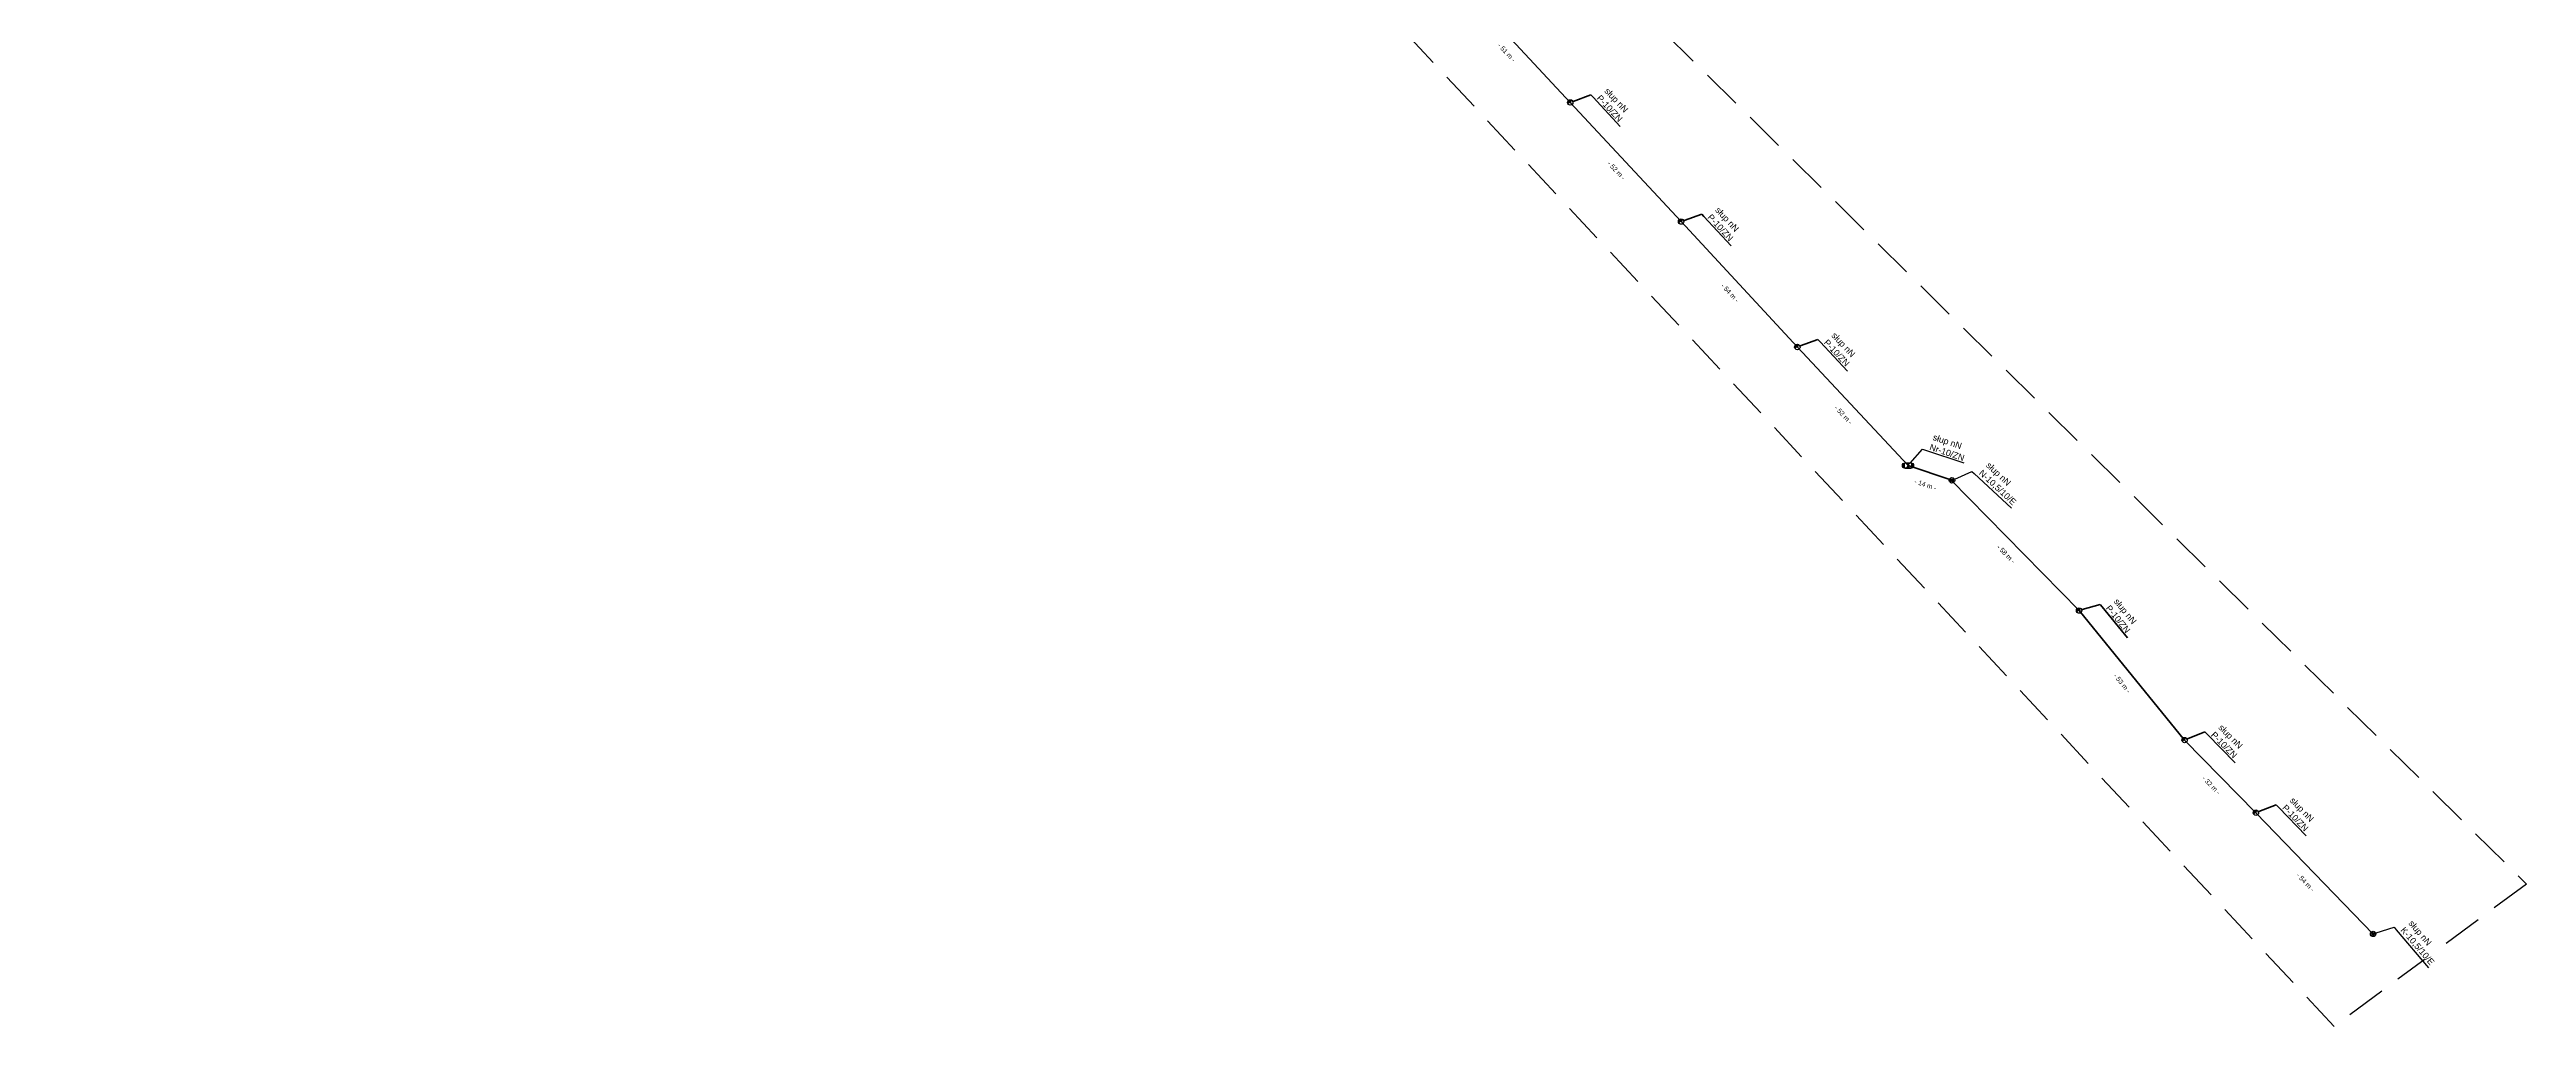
# Model space of a CAD drawing. Header units: millimetres. Extents: x 7530258 to 7533485, y 5764674 to 5768549.
# Drawn here: x 7531359 to 7532146, y 5766546 to 5766856 of the extents above; entities that cross this region are included whole.
import ezdxf
from ezdxf import colors
from ezdxf.entities.mleader import LeaderData, LeaderLine
from ezdxf.math import Vec2, Vec3

# ---------------------------------------------------------------- set-up
doc = ezdxf.new("R2010")
doc.units = ezdxf.units.MM
doc.linetypes.add('DASHED', pattern=[19.05, 12.7, -6.35])
doc.layers.add('!TELE', color=3, linetype='Continuous', lineweight=50)
doc.layers.add('!wymiary', color=7, linetype='Continuous', lineweight=25)
for name, color, linetype in [('!trafo', 6, 'DASHED'), ('_MM opisy', 7, 'Continuous'), ('_MM slupy', 5, 'Continuous')]:
    doc.layers.add(name, color=color, linetype=linetype)
doc.styles.get("Standard").update_dxf_attribs({"font": 'ARIAL.TTF'})
doc.dimstyles.new('opis linie', dxfattribs={"dimtxt": 1.5, "dimasz": 0.18, "dimexe": 0.18, "dimexo": 0.0625, "dimgap": 2.5, "dimtad": 4, "dimdec": 0, "dimzin": 0, "dimdsep": 46, "dimtxsty": 'Standard', "dimcen": 0.09, "dimse1": 1, "dimse2": 1, "dimsd1": 1, "dimsd2": 1, "dimclrt": 256, "dimadec": 0, "dimazin": 0, "dimtfac": 1, "dimtdec": 0, "dimtofl": 0, "dimtmove": 0, "dimatfit": 3, "dimfxl": 1, "dimtfill": 1, "dimtolj": 1, "dimtzin": 0, "dimarcsym": 0})

# ---------------------------------------------------------------- blocks, each defined once
blk = doc.blocks.new('ZN')
at = {"layer": '_MM slupy', "transparency": 33554687}
h = blk.add_hatch(color=256, dxfattribs=at)
h.dxf.hatch_style = 1
h.paths.add_polyline_path([(0, -0.86), (0, 0.86, 1)])
at = {"layer": '_MM slupy'}
blk.add_circle((0, 0), 0.857, dxfattribs=at)
blk = doc.blocks.new('R')
at = {"layer": '_MM slupy', "transparency": 33554687}
h = blk.add_hatch(color=256, dxfattribs=at)
h.dxf.hatch_style = 1
h.paths.add_polyline_path([(-0.93, -0.86), (-0.93, 0.86, 1)])
h = blk.add_hatch(color=256, dxfattribs=at)
h.dxf.hatch_style = 1
h.paths.add_polyline_path([(0.93, 0.86), (0.93, -0.86, 1)])
at = {"layer": '_MM slupy'}
for points in [[(-0.93, 0.86), (0.93, 0.86)], [(-0.93, -0.86), (0.93, -0.86)]]:
    blk.add_lwpolyline(points, dxfattribs=at)
for centre in [(-0.93, 0), (0.93, 0)]:
    blk.add_circle(centre, 0.857, dxfattribs=at)
blk = doc.blocks.new('E')
at = {"layer": '_MM slupy'}
h = blk.add_hatch(color=256, dxfattribs=at)
h.dxf.hatch_style = 1
h.paths.add_polyline_path([(0.27, 0.37, 1), (-0.27, -0.37, 1)])
for radius in [0.857, 0.457]:
    blk.add_circle((0, 0), radius, dxfattribs=at)
blk = doc.blocks.new('*D484')
at = {"layer": '!wymiary', "insert": (7531822.11, 5766855.39), "char_height": 1.5, "attachment_point": 5, "rotation": 312.9271, "bg_fill": 3, "box_fill_scale": 1.1, "bg_fill_color": 9, "bg_fill_true_color": 13158600, "bg_fill_transparency": 0}
blk.add_mtext('\\A1;- 51 m -', dxfattribs=at)
blk = doc.blocks.new('*D485')
at = {"layer": '!wymiary', "insert": (7531857, 5766817.89), "char_height": 1.5, "attachment_point": 5, "rotation": 312.94499, "bg_fill": 3, "box_fill_scale": 1.1, "bg_fill_color": 9, "bg_fill_true_color": 13158600, "bg_fill_transparency": 0}
blk.add_mtext('\\A1;- 52 m -', dxfattribs=at)
blk = doc.blocks.new('*D486')
at = {"layer": '!wymiary', "insert": (7531893.07, 5766779.06), "char_height": 1.5, "attachment_point": 5, "rotation": 312.83505, "bg_fill": 3, "box_fill_scale": 1.1, "bg_fill_color": 9, "bg_fill_true_color": 13158600, "bg_fill_transparency": 0}
blk.add_mtext('\\A1;- 54 m -', dxfattribs=at)
blk = doc.blocks.new('*D487')
at = {"layer": '!wymiary', "insert": (7531929.12, 5766740.3), "char_height": 1.5, "attachment_point": 5, "rotation": 313.0332, "bg_fill": 3, "box_fill_scale": 1.1, "bg_fill_color": 9, "bg_fill_true_color": 13158600, "bg_fill_transparency": 0}
blk.add_mtext('\\A1;- 52 m -', dxfattribs=at)
blk = doc.blocks.new('*D488')
at = {"layer": '!wymiary', "insert": (7531955.17, 5766718.15), "char_height": 1.5, "attachment_point": 5, "rotation": 341.55883, "bg_fill": 3, "box_fill_scale": 1.1, "bg_fill_color": 9, "bg_fill_true_color": 13158600, "bg_fill_transparency": 0}
blk.add_mtext('\\A1;- 14 m -', dxfattribs=at)
blk = doc.blocks.new('*D489')
at = {"layer": '!wymiary', "insert": (7531980.76, 5766696.12), "char_height": 1.5, "attachment_point": 5, "rotation": 314.4852, "bg_fill": 3, "box_fill_scale": 1.1, "bg_fill_color": 9, "bg_fill_true_color": 13158600, "bg_fill_transparency": 0}
blk.add_mtext('\\A1;- 58 m -', dxfattribs=at)
blk = doc.blocks.new('*D490')
at = {"layer": '!wymiary', "insert": (7532017.64, 5766655.09), "char_height": 1.5, "attachment_point": 5, "rotation": 309.16249, "bg_fill": 3, "box_fill_scale": 1.1, "bg_fill_color": 9, "bg_fill_true_color": 13158600, "bg_fill_transparency": 0}
blk.add_mtext('\\A1;- 53 m -', dxfattribs=at)
blk = doc.blocks.new('*D491')
at = {"layer": '!wymiary', "insert": (7532045.96, 5766622.72), "char_height": 1.5, "attachment_point": 5, "rotation": 314.48609, "bg_fill": 3, "box_fill_scale": 1.1, "bg_fill_color": 9, "bg_fill_true_color": 13158600, "bg_fill_transparency": 0}
blk.add_mtext('\\A1;- 32 m -', dxfattribs=at)
blk = doc.blocks.new('*D492')
at = {"layer": '!wymiary', "insert": (7532075.89, 5766591.91), "char_height": 1.5, "attachment_point": 5, "rotation": 313.98803, "bg_fill": 3, "box_fill_scale": 1.1, "bg_fill_color": 9, "bg_fill_true_color": 13158600, "bg_fill_transparency": 0}
blk.add_mtext('\\A1;- 54 m -', dxfattribs=at)
blk = doc.blocks.new('q')
at = {"layer": '_MM slupy'}
blk.add_blockref('ZN', (0, 0), dxfattribs=at)
at = {"layer": '_MM opisy'}
ml = blk.add_multileader_mtext('Standard', dxfattribs=at)
ml.set_content('\\pxql;słup nN\\PP-10/ZN', color=256)
ml.set_leader_properties()
ml.build(insert=Vec2(0, 0))
ml.multileader.update_dxf_attribs({"has_text_frame": 1, "text_left_attachment_type": 5, "text_right_attachment_type": 5, "dogleg_length": 1, "arrow_head_size": 1})
ctx = ml.context
ctx.base_point, ctx.char_height, ctx.arrow_head_size, ctx.landing_gap_size, ctx.plane_origin = Vec3(3.71, 6.41), 2, 1, 1, Vec3(1.72, -1.42)
ctx.left_attachment, ctx.right_attachment = 5, 5
notes = []
notes.append((ctx, [(0, (1, 1, 0), (2.71, 6.41), (1, 0), 1, [(0, [(0, 0), (2.71, 6.41)], 0, [])])]))
ctx.mtext.insert, ctx.mtext.flow_direction = Vec3(4.71, 12.21), 5
ctx.mtext.has_bg_fill, ctx.mtext.bg_color, ctx.mtext.bg_scale_factor, ctx.mtext.bg_transparency, ctx.mtext.use_window_bg_color = 1, -1023410175, 1, 0, 1
for ctx, leaders in notes:
    for number, flags, end, landing, length, lines in leaders:
        leader = LeaderData()
        leader.index, (leader.has_last_leader_line, leader.has_dogleg_vector, leader.attachment_direction) = number, flags
        leader.last_leader_point, leader.dogleg_vector, leader.dogleg_length = Vec3(end), Vec3(landing), length
        for number, points, colour, breaks in lines:
            line = LeaderLine()
            line.index, line.vertices, line.color, line.breaks = number, Vec3.list(points), colors.encode_raw_color(colour), breaks
            leader.lines.append(line)
        ctx.leaders.append(leader)

msp = doc.modelspace()

# ---------------------------------------------------------------- linework, layer by layer
at = {"layer": '!TELE'}
msp.add_lwpolyline([(7531807.76, 5766876.71), (7531842.34, 5766839.53), (7531877.54, 5766801.71), (7531914.48, 5766761.87), (7531949.63, 5766724.22), (7531963.25, 5766719.68), (7532004, 5766678.19), (7532037.5, 5766637.06), (7532060.15, 5766614), (7532097.41, 5766575.4)], dxfattribs=at)
at = {"layer": '!trafo', "color": 3}
msp.add_lwpolyline([(7531359.21, 5767270.36), (7531391.93, 5767309.53), (7531493.91, 5767217.45), (7531573.04, 5767288.36), (7531596.07, 5767257.51), (7531518.35, 5767199.62), (7531614.79, 5767115.86), (7532146.11, 5766591.33), (7532084.98, 5766546.12), (7531739.21, 5766915.92), (7531658.18, 5766863.73), (7531441.45, 5767075.49), (7531495.29, 5767169.21), (7531403.55, 5767094.13), (7531379.71, 5767119.17), (7531426.38, 5767230.11), (7531359.21, 5767270.36)], dxfattribs=at)

# ---------------------------------------------------------------- next in the draw order: block references
at = {"layer": '!TELE'}
for p, rotation in [((7531842.34, 5766839.53), 312.9449891520068), ((7531877.54, 5766801.71), 312.8350502086226), ((7531914.48, 5766761.87), 313.033198047679), ((7532004, 5766678.19), 309.1624934942593), ((7532037.5, 5766637.06), 314.4860940800581)]:
    msp.add_blockref('q', p, dxfattribs=dict(at, rotation=rotation))

# ---------------------------------------------------------------- next in the draw order: leaders
at = {"layer": '_MM opisy'}
ml = msp.add_multileader_mtext('Standard', dxfattribs=at)
ml.set_content('\\pxql;słup nN\\PNr-10/ZN', color=256)
ml.set_leader_properties()
ml.build(insert=Vec2(0, 0))
ml.multileader.update_dxf_attribs({"has_text_frame": 1, "text_left_attachment_type": 5, "text_right_attachment_type": 5, "dogleg_length": 1, "arrow_head_size": 1})
ctx = ml.context
ctx.base_point, ctx.char_height, ctx.arrow_head_size, ctx.landing_gap_size, ctx.plane_origin, ctx.plane_x_axis, ctx.plane_y_axis = Vec3(7531955.18, 5766729.12), 2, 1, 1, Vec3(7531950.81, 5766722.33), Vec3(0.948649, -0.316331), Vec3(0.316331, 0.948649)
ctx.left_attachment, ctx.right_attachment = 5, 5
notes = []
notes.append((ctx, [(0, (1, 1, 0), (7531954.23, 5766729.44), (0.948649, -0.316331), 1, [(0, [(7531949.63, 5766724.22), (7531954.23, 5766729.44)], 0, [])])]))
ctx.mtext.insert, ctx.mtext.text_direction, ctx.mtext.flow_direction = Vec3(7531957.96, 5766734.31), Vec3(0.948649, -0.316331), 5
ctx.mtext.has_bg_fill, ctx.mtext.bg_color, ctx.mtext.bg_scale_factor, ctx.mtext.bg_transparency, ctx.mtext.use_window_bg_color = 1, -1023410175, 1, 0, 1
ml = msp.add_multileader_mtext('Standard', dxfattribs=at)
ml.set_content('\\pxql;słup nN\\PK-10,5/10/E', color=256)
ml.set_leader_properties()
ml.build(insert=Vec2(0, 0))
ml.multileader.update_dxf_attribs({"has_text_frame": 1, "text_left_attachment_type": 5, "text_right_attachment_type": 5, "dogleg_length": 1, "arrow_head_size": 1})
ctx = ml.context
ctx.base_point, ctx.char_height, ctx.arrow_head_size, ctx.landing_gap_size, ctx.plane_origin, ctx.plane_x_axis, ctx.plane_y_axis = Vec3(7532104.68, 5766576.83), 2, 1, 1, Vec3(7532097.43, 5766573.26), Vec3(0.649249, -0.760576), Vec3(0.760576, 0.649249)
ctx.left_attachment, ctx.right_attachment = 5, 5
notes.append((ctx, [(0, (1, 1, 0), (7532104.03, 5766577.59), (0.649249, -0.760576), 1, [(0, [(7532097.4, 5766575.49), (7532104.03, 5766577.59)], 0, [])])]))
ctx.mtext.insert, ctx.mtext.text_direction, ctx.mtext.flow_direction = Vec3(7532110.02, 5766580.07), Vec3(0.649249, -0.760576), 5
ctx.mtext.has_bg_fill, ctx.mtext.bg_color, ctx.mtext.bg_scale_factor, ctx.mtext.bg_transparency, ctx.mtext.use_window_bg_color = 1, -1023410175, 1, 0, 1
for ctx, leaders in notes:
    for number, flags, end, landing, length, lines in leaders:
        leader = LeaderData()
        leader.index, (leader.has_last_leader_line, leader.has_dogleg_vector, leader.attachment_direction) = number, flags
        leader.last_leader_point, leader.dogleg_vector, leader.dogleg_length = Vec3(end), Vec3(landing), length
        for number, points, colour, breaks in lines:
            line = LeaderLine()
            line.index, line.vertices, line.color, line.breaks = number, Vec3.list(points), colors.encode_raw_color(colour), breaks
            leader.lines.append(line)
        ctx.leaders.append(leader)

# ---------------------------------------------------------------- next in the draw order: block references
at = {"layer": '!TELE'}
msp.add_blockref('R', (7531949.63, 5766724.22), dxfattribs=at)
at = {"layer": '!TELE', "rotation": 313.9880258271133}
msp.add_blockref('q', (7532060.15, 5766614), dxfattribs=at)
at = {"rotation": 310.4849865383821}
msp.add_blockref('E', (7532097.4, 5766575.49), dxfattribs=at)

# ---------------------------------------------------------------- next in the draw order: dimensions: what is measured, and where the dimension line sits
at = {"layer": '!wymiary'}
dim = msp.add_aligned_dim(p1=(7531807.76, 5766876.71), p2=(7531842.34, 5766839.53), distance=-0.75, dimstyle='opis linie', override={"dimpost": '- <> m -'}, dxfattribs=at)
dim.commit()
dim.dimension.update_dxf_attribs({"geometry": '*D484', "text_midpoint": (7531822.11, 5766855.39)})

# ---------------------------------------------------------------- next in the draw order: leaders
at = {"layer": '_MM opisy'}
ml = msp.add_multileader_mtext('Standard', dxfattribs=at)
ml.set_content('\\pxql;słup nN\\PN-10,5/10/E', color=256)
ml.set_leader_properties()
ml.build(insert=Vec2(0, 0))
ml.multileader.update_dxf_attribs({"has_text_frame": 1, "text_left_attachment_type": 5, "text_right_attachment_type": 5, "dogleg_length": 1, "arrow_head_size": 1})
ctx = ml.context
ctx.base_point, ctx.char_height, ctx.arrow_head_size, ctx.landing_gap_size, ctx.plane_origin, ctx.plane_x_axis, ctx.plane_y_axis = Vec3(7531970.68, 5766721.7), 2, 1, 1, Vec3(7531963.89, 5766717.33), Vec3(0.732274, -0.68101), Vec3(0.68101, 0.732274)
ctx.left_attachment, ctx.right_attachment = 5, 5
notes = []
notes.append((ctx, [(0, (1, 1, 0), (7531969.95, 5766722.38), (0.732274, -0.68101), 1, [(0, [(7531963.6, 5766719.53), (7531969.95, 5766722.38)], 0, [])])]))
ctx.mtext.insert, ctx.mtext.text_direction, ctx.mtext.flow_direction = Vec3(7531975.61, 5766725.53), Vec3(0.732274, -0.68101), 5
ctx.mtext.has_bg_fill, ctx.mtext.bg_color, ctx.mtext.bg_scale_factor, ctx.mtext.bg_transparency, ctx.mtext.use_window_bg_color = 1, -1023410175, 1, 0, 1
for ctx, leaders in notes:
    for number, flags, end, landing, length, lines in leaders:
        leader = LeaderData()
        leader.index, (leader.has_last_leader_line, leader.has_dogleg_vector, leader.attachment_direction) = number, flags
        leader.last_leader_point, leader.dogleg_vector, leader.dogleg_length = Vec3(end), Vec3(landing), length
        for number, points, colour, breaks in lines:
            line = LeaderLine()
            line.index, line.vertices, line.color, line.breaks = number, Vec3.list(points), colors.encode_raw_color(colour), breaks
            leader.lines.append(line)
        ctx.leaders.append(leader)

# ---------------------------------------------------------------- next in the draw order: block references
at = {"rotation": 317.0773538964144}
msp.add_blockref('E', (7531963.6, 5766719.53), dxfattribs=at)

# ---------------------------------------------------------------- next in the draw order: dimensions: what is measured, and where the dimension line sits
at = {"layer": '!wymiary'}
dim = msp.add_aligned_dim(p1=(7531842.34, 5766839.53), p2=(7531877.54, 5766801.71), distance=-0.75, dimstyle='opis linie', override={"dimpost": '- <> m -'}, dxfattribs=at)
dim.commit()
dim.dimension.update_dxf_attribs({"geometry": '*D485', "text_midpoint": (7531857, 5766817.89)})

# ---------------------------------------------------------------- next in the draw order: dimensions: what is measured, and where the dimension line sits
dim = msp.add_aligned_dim(p1=(7531877.54, 5766801.71), p2=(7531914.48, 5766761.87), distance=-0.75, dimstyle='opis linie', override={"dimpost": '- <> m -'}, dxfattribs=at)
dim.commit()
dim.dimension.update_dxf_attribs({"geometry": '*D486', "text_midpoint": (7531893.07, 5766779.06)})

# ---------------------------------------------------------------- next in the draw order: dimensions: what is measured, and where the dimension line sits
dim = msp.add_aligned_dim(p1=(7531914.48, 5766761.87), p2=(7531949.63, 5766724.22), distance=-0.75, dimstyle='opis linie', override={"dimpost": '- <> m -'}, dxfattribs=at)
dim.commit()
dim.dimension.update_dxf_attribs({"geometry": '*D487', "text_midpoint": (7531929.12, 5766740.3)})

# ---------------------------------------------------------------- next in the draw order: dimensions: what is measured, and where the dimension line sits
dim = msp.add_aligned_dim(p1=(7531949.63, 5766724.22), p2=(7531963.25, 5766719.68), distance=-0.75, dimstyle='opis linie', override={"dimpost": '- <> m -'}, dxfattribs=at)
dim.commit()
dim.dimension.update_dxf_attribs({"geometry": '*D488', "text_midpoint": (7531955.17, 5766718.15)})

# ---------------------------------------------------------------- next in the draw order: dimensions: what is measured, and where the dimension line sits
dim = msp.add_aligned_dim(p1=(7531963.25, 5766719.68), p2=(7532004, 5766678.19), distance=-0.75, dimstyle='opis linie', override={"dimpost": '- <> m -'}, dxfattribs=at)
dim.commit()
dim.dimension.update_dxf_attribs({"geometry": '*D489', "text_midpoint": (7531980.76, 5766696.12)})

# ---------------------------------------------------------------- next in the draw order: dimensions: what is measured, and where the dimension line sits
dim = msp.add_aligned_dim(p1=(7532004, 5766678.19), p2=(7532037.5, 5766637.06), distance=-0.75, dimstyle='opis linie', override={"dimpost": '- <> m -'}, dxfattribs=at)
dim.commit()
dim.dimension.update_dxf_attribs({"geometry": '*D490', "text_midpoint": (7532017.64, 5766655.09)})

# ---------------------------------------------------------------- next in the draw order: dimensions: what is measured, and where the dimension line sits
dim = msp.add_aligned_dim(p1=(7532037.5, 5766637.06), p2=(7532060.15, 5766614), distance=-0.75, dimstyle='opis linie', override={"dimpost": '- <> m -'}, dxfattribs=at)
dim.commit()
dim.dimension.update_dxf_attribs({"geometry": '*D491', "text_midpoint": (7532045.96, 5766622.72)})

# ---------------------------------------------------------------- next in the draw order: dimensions: what is measured, and where the dimension line sits
dim = msp.add_aligned_dim(p1=(7532060.15, 5766614), p2=(7532097.41, 5766575.4), distance=-0.75, dimstyle='opis linie', override={"dimpost": '- <> m -'}, dxfattribs=at)
dim.commit()
dim.dimension.update_dxf_attribs({"geometry": '*D492', "text_midpoint": (7532075.89, 5766591.91)})

doc.saveas('drawing.dxf')
